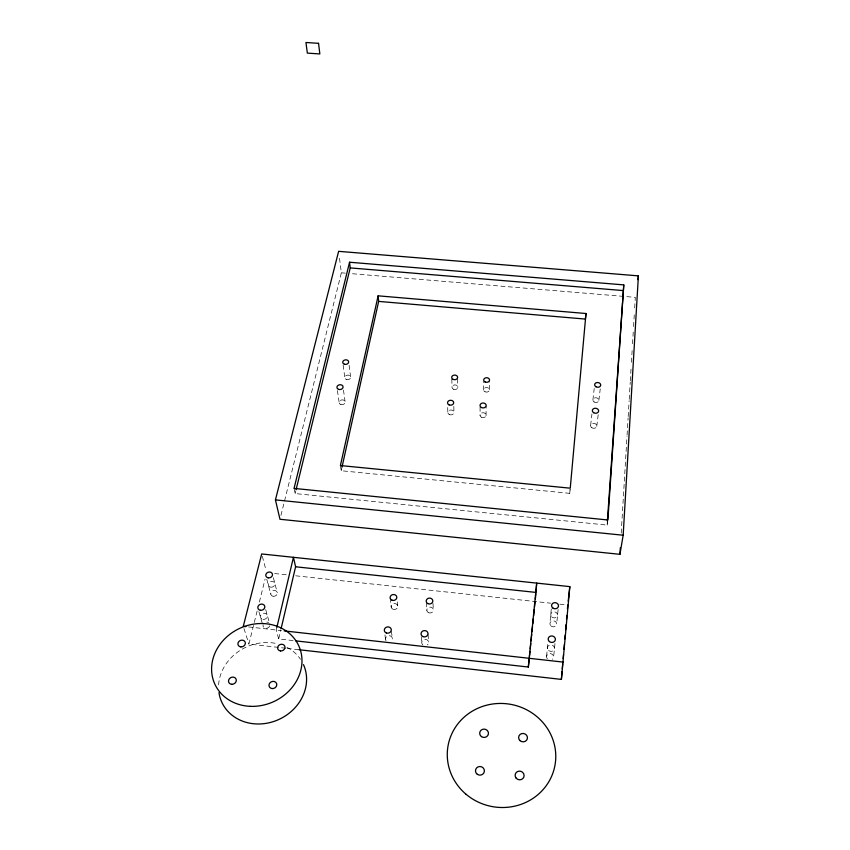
<?xml version="1.0" encoding="UTF-8"?>
<svg xmlns="http://www.w3.org/2000/svg" width="850" height="850" viewBox="0 0 850 850"><rect width="100%" height="100%" fill="white"/><g stroke="black" fill="none" stroke-linecap="round" stroke-linejoin="round"><path stroke-width="0.64" stroke-dasharray="4.25 3.19" d="M483.682 390.065L483.703 381.48M486.072 415.682L486.115 406.194M489.451 389.587L489.526 381.002M621.212 533.131L626.992 436.443M627.077 435.115L628.107 417.892M628.182 416.574L629.138 400.679M629.213 399.351L630.243 382.128M630.328 380.811L631.114 367.561M631.433 362.27L632.23 349.021M632.538 343.719L633.25 331.797M633.569 326.506L634.281 314.585M634.684 307.955L635.311 297.362L350.582 273.583M294.047 488.399L295.131 493.574L607.123 525.087L607.389 521.114M546.624 656.179L547.804 643.259M551.278 608.919L549.929 623.56M340.404 465.545L341.211 470.741L569.734 493.34L570.095 489.377M554.976 643.567L553.562 657.475M558.131 609.461L556.665 624.091M569.734 493.34L570.127 489.473M592.907 399.914L594.214 388.493M590.644 425.276L591.94 413.982M598.867 400.308L600.249 388.886M596.774 426.328L598.304 413.78M607.123 525.087L607.686 521.252M341.211 470.741L342.061 466.862M293.144 640.581L278.694 638.956L280.808 629.935M276.845 627.459L276.239 630.009L278.694 638.956M295.131 493.574L295.768 490.992M285.823 648.231L248.901 644.056L253.98 623.656M254.299 622.381L257.157 610.916M259.377 601.991L265.094 579.052M280.936 515.408L341.349 272.818L339.118 255.127M341.349 272.818L345.312 273.147M274.603 573.527L287.81 574.94M295.726 575.801L550.588 603.171M559.831 604.169L567.758 605.019M248.561 626.918L281.499 630.604M287.141 648.38L299.009 649.719M243.992 628.575L248.901 644.056M258.91 611.724L262.406 623.751M265.689 609.577L269.779 624.134M266.783 579.307L270.757 594.086M262.321 556.325L266.061 570.361M273.371 577.671L277.27 592.705M337.418 390.511L339.246 403.112M343.474 390.076L345.068 401.423M343.134 365.171L344.866 377.899M384.954 634.897L385.603 639.933M349.116 365.404L350.614 376.869M391.446 631.423L392.36 638.977M390.171 598.177L391.234 607.219M397.311 601.938L397.726 605.827M421.271 636.799L421.781 643.078M426.286 602.607L426.838 610.343M428.06 634.44L428.602 641.984M432.969 603.319L433.373 609.769M447.684 407.533L447.854 412.388M451.807 379.132L452.062 387.728M453.804 406.417L453.974 412.494M457.619 378.951L457.821 387.547M480.08 407.15L480.091 415.65M269.726 625.866A3.496 3.018 -20.9 0 1 265.508 628.235A3.496 3.018 -20.9 0 1 263.128 624.739M266.804 622.115A3.496 3.018 -20.9 0 1 268.6 622.614M547.304 658.686A3.527 3.198 11.2 0 1 547.878 654.266A3.527 3.198 11.2 0 1 552.776 654.851A3.527 3.198 11.2 0 1 552.436 659.303M422.864 644.895A3.453 3.134 -6.1 0 1 422.748 640.369A3.453 3.134 -6.1 0 1 427.741 640.379A3.453 3.134 -6.1 0 1 427.391 644.906M386.038 640.719A3.474 3.124 -10.5 0 1 386.697 636.523A3.474 3.124 -10.5 0 1 391.351 636.544A3.474 3.124 -10.5 0 1 391.584 640.751M218.62 684.866A44.965 39.706 -25.6 0 1 275.772 643.397M286.918 647.296A44.965 39.706 -25.6 0 1 300.528 659.313M453.411 389.204A2.932 2.306 -1.5 0 0 457.863 387.217A2.932 2.306 -1.5 0 0 453.507 385.199A2.932 2.306 -1.5 0 0 453.411 389.204M485.031 391.765A2.901 2.284 0.2 0 0 489.462 389.916A2.901 2.284 0.2 0 0 485.201 387.812A2.901 2.284 0.2 0 0 485.031 391.765M481.387 417.201A3.049 2.444 0.1 0 0 486.126 415.331A3.049 2.444 0.1 0 0 481.737 412.983A3.049 2.444 0.1 0 0 481.387 417.201M449.353 414.566A3.06 2.444 -1.8 0 0 453.974 412.441A3.06 2.444 -1.8 0 0 449.416 410.327A3.06 2.444 -1.8 0 0 449.353 414.566M346.481 379.504A2.922 2.263 -7.2 0 0 350.646 377.071A2.922 2.263 -7.2 0 0 346.099 375.594A2.922 2.263 -7.2 0 0 346.481 379.504M340.85 404.504A3.049 2.391 -7.9 0 0 345.185 401.922A3.049 2.391 -7.9 0 0 340.446 400.382A3.049 2.391 -7.9 0 0 340.85 404.504M594.15 401.954A2.986 2.348 6.3 0 0 598.857 400.478A2.986 2.348 6.3 0 0 594.66 397.917A2.986 2.348 6.3 0 0 594.15 401.954M591.876 427.741A3.113 2.476 6.7 0 0 596.796 426.201A3.113 2.476 6.7 0 0 592.45 423.481A3.113 2.476 6.7 0 0 591.876 427.741M551.926 617.1A3.421 3.028 9.5 0 0 557.504 615.57A3.421 3.028 9.5 0 0 553.042 611.968A3.421 3.028 9.5 0 0 551.926 617.1M548.579 650.463A3.57 3.219 10.8 0 0 554.423 648.879A3.57 3.219 10.8 0 0 549.791 645.023A3.57 3.219 10.8 0 0 548.579 650.463M270.714 587.169A3.379 2.879 -18.1 0 0 274.826 583.291A3.379 2.879 -18.1 0 0 269.269 582.399A3.379 2.879 -18.1 0 0 270.714 587.169M262.99 619.363A3.538 3.049 -20.5 0 0 267.283 615.23A3.538 3.049 -20.5 0 0 261.471 614.316A3.538 3.049 -20.5 0 0 262.99 619.363M273.137 596.264A3.336 2.858 -18.4 0 0 277.206 592.407A3.336 2.858 -18.4 0 0 271.713 591.526A3.336 2.858 -18.4 0 0 273.137 596.264M551.087 626.036A3.379 3.007 9.8 0 0 556.601 624.516A3.379 3.007 9.8 0 0 552.202 620.946A3.379 3.007 9.8 0 0 551.087 626.036M393.114 609.259A3.326 2.943 -8.6 0 0 397.779 606.135A3.326 2.943 -8.6 0 0 392.551 604.191A3.326 2.943 -8.6 0 0 393.114 609.259M428.496 612.638A3.283 2.922 -4.8 0 0 433.383 609.971A3.283 2.922 -4.8 0 0 428.432 607.569A3.283 2.922 -4.8 0 0 428.496 612.638"/><path stroke-width="1.27" d="M623.167 535.234L638.393 275.868L338.629 251.334L275.432 499.885L279.979 519.265L619.947 554.327L623.167 535.234L275.432 499.885M619.947 554.327L620.341 547.697M295.779 640.879L528.339 667.037L536.69 583.111L536.127 591.271M607.389 521.114L623.773 284.888L349.552 262.236L294.047 488.399L607.878 519.977L623.773 284.888M299.009 649.719L561.383 679.405L562.052 671.574M562.275 668.971L562.721 663.744M563.168 658.527L563.508 654.606M563.954 649.389L564.4 644.173M564.846 638.945L565.186 635.035M565.633 629.818L566.079 624.591M566.525 619.374L566.865 615.453M567.428 608.929L567.758 605.019M561.383 679.405L569.829 586.617L261.683 553.956L243.281 626.333L245.916 626.62M585.979 313.512L570.254 488.187L340.404 465.545L378.123 295.832L585.979 313.512L585.427 319.079L378.654 301.399L378.123 295.832M528.339 667.037L529.146 659.186M529.423 656.572L529.964 651.334M530.23 648.72L530.772 643.482M531.038 640.868L531.717 634.323M531.983 631.699L532.525 626.461M532.801 623.847L533.343 618.609M533.609 615.995L534.289 609.45M534.554 606.836L535.096 601.598M535.362 598.974L535.904 593.746M568.193 601.12L569.829 586.617M637.851 279.661L638.393 275.868M342.061 466.862L378.654 301.399M281.106 628.649L295.598 566.78L293.441 557.324L276.845 627.459M296.076 489.706L350.221 267.909L349.552 262.236M350.221 267.909L623.029 290.562M295.598 566.78L536.042 592.429M284.134 630.891L563.369 662.118M303.482 664.626A44.965 39.706 -25.6 0 1 273.796 721.459A44.965 39.706 -25.6 0 1 218.96 692.697M318.548 43.329L305.947 42.5L307.339 53.114L319.844 53.943L318.548 43.329M449.023 404.855A3.092 2.454 -1.8 0 0 453.698 402.73A3.092 2.454 -1.8 0 0 449.098 400.605A3.092 2.454 -1.8 0 0 449.023 404.855M481.387 407.501A3.081 2.454 0.1 0 0 486.179 405.631A3.081 2.454 0.1 0 0 481.737 403.261A3.081 2.454 0.1 0 0 481.387 407.501M485.074 381.958A2.932 2.295 0.2 0 0 489.547 380.099A2.932 2.295 0.2 0 0 485.244 377.984A2.932 2.295 0.2 0 0 485.074 381.958M453.135 379.387A2.964 2.316 -1.5 0 0 457.629 377.4A2.964 2.316 -1.5 0 0 453.231 375.371A2.964 2.316 -1.5 0 0 453.135 379.387M344.409 364.236A2.964 2.274 -7.1 0 0 348.649 361.792A2.964 2.274 -7.1 0 0 344.038 360.304A2.964 2.274 -7.1 0 0 344.409 364.236M338.672 389.396A3.092 2.412 -7.8 0 0 343.071 386.793A3.092 2.412 -7.8 0 0 338.257 385.241A3.092 2.412 -7.8 0 0 338.672 389.396M595.914 386.739A3.039 2.359 6.1 0 0 600.695 385.252A3.039 2.359 6.1 0 0 596.434 382.681A3.039 2.359 6.1 0 0 595.914 386.739M593.64 412.696A3.166 2.497 6.5 0 0 598.634 411.145A3.166 2.497 6.5 0 0 594.214 408.404A3.166 2.497 6.5 0 0 593.64 412.696M260.376 610.279A3.581 3.071 -20.1 0 0 264.722 606.114A3.581 3.071 -20.1 0 0 258.846 605.2A3.581 3.071 -20.1 0 0 260.376 610.279M268.239 577.851A3.411 2.89 -17.7 0 0 272.404 573.952A3.411 2.89 -17.7 0 0 266.783 573.059A3.411 2.89 -17.7 0 0 268.239 577.851M549.408 641.559A3.612 3.241 10.4 0 0 555.326 639.954A3.612 3.241 10.4 0 0 550.63 636.076A3.612 3.241 10.4 0 0 549.408 641.559M552.776 607.941A3.464 3.049 9.1 0 0 558.429 606.411A3.464 3.049 9.1 0 0 553.913 602.778A3.464 3.049 9.1 0 0 552.776 607.941M386.357 632.963A3.517 3.145 -10.3 0 0 391.287 629.606A3.517 3.145 -10.3 0 0 385.762 627.544A3.517 3.145 -10.3 0 0 386.357 632.963M422.928 636.576A3.496 3.156 -5.9 0 0 428.007 633.516A3.496 3.156 -5.9 0 0 422.62 631.125A3.496 3.156 -5.9 0 0 422.928 636.576M427.869 603.628A3.315 2.943 -4.7 0 0 432.82 600.939A3.315 2.943 -4.7 0 0 427.816 598.528A3.315 2.943 -4.7 0 0 427.869 603.628M392.073 600.227A3.368 2.964 -8.5 0 0 396.801 597.082A3.368 2.964 -8.5 0 0 391.51 595.128A3.368 2.964 -8.5 0 0 392.073 600.227M250.155 706.329A46.123 40.386 -24.4 0 0 298.828 645.968A46.123 40.386 -24.4 0 0 221.393 642.558A46.123 40.386 -24.4 0 0 250.155 706.329M240.847 646.893A3.825 3.304 -23.7 0 0 245.193 642.143A3.825 3.304 -23.7 0 0 238.861 641.527A3.825 3.304 -23.7 0 0 240.847 646.893M280.468 650.93A3.751 3.294 -21.4 0 0 284.835 646.351A3.751 3.294 -21.4 0 0 278.598 645.543A3.751 3.294 -21.4 0 0 280.468 650.93M272.149 688.574A3.974 3.527 -25.1 0 0 276.569 683.485A3.974 3.527 -25.1 0 0 269.928 682.879A3.974 3.527 -25.1 0 0 272.149 688.574M231.859 684.314A4.016 3.506 -27.1 0 0 236.034 678.991A4.016 3.506 -27.1 0 0 229.319 678.799A4.016 3.506 -27.1 0 0 231.859 684.314M465.619 793.889A54.347 51.946 11.3 0 0 554.699 766.689A54.347 51.946 11.3 0 0 484.266 705.861A54.347 51.946 11.3 0 0 465.619 793.889M477.264 774.286A4.484 4.335 6.4 0 0 484.373 771.364A4.484 4.335 6.4 0 0 478.146 766.849A4.484 4.335 6.4 0 0 477.264 774.286M481.451 736.61A4.399 4.176 4.8 0 0 488.442 733.784A4.399 4.176 4.8 0 0 482.311 729.438A4.399 4.176 4.8 0 0 481.451 736.61M519.998 740.616A4.431 4.176 14.1 0 0 527.329 738.746A4.431 4.176 14.1 0 0 521.794 733.593A4.431 4.176 14.1 0 0 519.998 740.616M516.077 778.069A4.516 4.335 19.7 0 0 523.781 777.197A4.516 4.335 19.7 0 0 518.978 771.141A4.516 4.335 19.7 0 0 516.077 778.069"/></g></svg>
